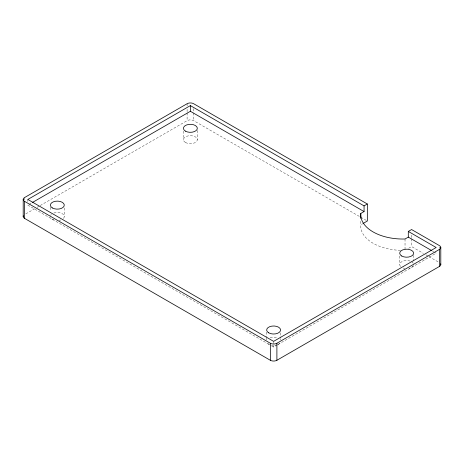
<?xml version="1.0" encoding="UTF-8"?>
<svg xmlns="http://www.w3.org/2000/svg" width="464" height="464" viewBox="0 0 464 464"><rect width="100%" height="100%" fill="white"/><g stroke="black" fill="none" stroke-linecap="round" stroke-linejoin="round"><path stroke-width="0.35" stroke-dasharray="2.32 1.74" d="M29.087 204.409L31.598 202.959M25.81 213.869L34.597 208.788M37.108 207.338L39.62 205.888M40.246 205.529L187.102 120.657A4.634 2.674 0 0 1 193.656 120.657L367.343 221.026M400.461 250.345A42.143 24.331 0 0 1 360.789 224.808L362.581 223.776M408.61 248.286L411.585 246.57L423.348 253.361M271.736 345.953L273.621 347.037L277.385 344.862M278.011 344.497L436.166 253.193L434.31 252.12M432.454 251.047L433.689 251.761M425.824 254.788L428.301 256.221M428.922 256.575L439.443 262.653M27.834 205.134L271.109 345.587M439.443 247.039L439.443 248.46M413.621 255.322L413.621 260.994M411.585 235.219L411.585 238.055M411.585 238.763L411.585 246.57M405.031 239.001L405.031 250.351M399.719 256.029L399.719 264.544M360.789 221.264L360.789 224.808M280.569 332.845L280.569 337.809M280.569 338.523L280.569 339.938M273.621 341.359L273.621 347.037M266.667 332.137L266.667 337.102M266.667 337.809L266.667 339.938M197.333 130.448L197.333 139.67M193.656 108.663L193.656 112.189M193.656 112.897L193.656 120.657M187.102 103.721L187.102 105.838M187.102 109.365L187.102 112.189M187.102 112.897L187.102 120.657M183.431 131.155L183.431 139.67M64.281 207.971L64.281 216.485M50.379 207.263L50.379 210.807M27.834 199.456L27.834 201.585M24.557 197.565L24.557 200.402M53.853 213.011A6.954 4.014 0 0 1 62.246 213.649A6.954 4.014 0 0 1 63.348 218.492M60.807 219.959A6.954 4.014 0 0 1 59.125 220.359M53.853 219.959A6.954 4.014 0 0 1 50.617 217.523M50.617 215.447A6.954 4.014 0 0 1 51.307 214.478M279.641 343.366A6.954 4.014 0 0 1 277.605 344.648M277.095 344.833A6.954 4.014 0 0 1 271.823 345.239M270.141 344.833A6.954 4.014 0 0 1 267.6 343.366M270.141 337.885A6.954 4.014 0 0 1 277.095 337.885M413.383 265.582A6.954 4.014 0 0 1 409.045 268.314M404.875 268.418A6.954 4.014 0 0 1 403.193 268.018M400.652 266.551A6.954 4.014 0 0 1 401.754 261.708A6.954 4.014 0 0 1 410.147 261.07M411.585 261.708A6.954 4.014 0 0 1 413.383 263.506M185.467 142.506A6.954 4.014 0 0 0 197.096 140.708A6.954 4.014 0 0 0 188.581 135.79A6.954 4.014 0 0 0 185.467 142.506"/><path stroke-width="0.7" d="M363.173 223.433L367.343 221.026L367.343 203.998L364.066 205.888L190.379 105.612L27.834 199.456L273.621 341.359L436.166 247.515L408.308 231.432L408.308 237.11L431.833 250.688M32.225 202.594L190.379 111.29L364.066 211.567L364.066 205.888M360.789 218.422L360.789 213.457L364.066 211.567M408.308 231.432L411.585 229.541L439.443 245.624A4.634 2.674 0 0 1 439.443 249.406L439.443 266.435L276.898 360.279A4.634 2.674 0 0 1 270.344 360.279L24.557 218.376A4.634 2.674 0 0 1 23.357 215.795M408.308 237.11L405.031 239.001A42.143 24.331 0 0 1 360.789 213.457M367.343 203.998L193.656 103.721A4.634 2.674 0 0 0 187.102 103.721L24.557 197.565A4.634 2.674 0 0 0 24.557 201.347L270.344 343.25A4.634 2.674 0 0 0 276.898 343.25L439.443 249.406M440.8 247.515L440.8 264.544M276.898 343.25L276.898 360.279M270.344 343.25L270.344 360.279M190.379 105.612L190.379 111.29M24.557 201.347L24.557 218.376M23.2 199.456L23.2 216.485M440.643 263.848A4.634 2.674 0 0 1 439.443 266.435M185.467 131.155A6.954 4.014 0 0 0 197.096 129.357A6.954 4.014 0 0 0 188.581 124.439A6.954 4.014 0 0 0 185.467 131.155M52.415 207.971A6.954 4.014 0 0 0 64.044 206.173A6.954 4.014 0 0 0 55.529 201.254A6.954 4.014 0 0 0 52.415 207.971M268.702 332.845A6.954 4.014 0 0 0 280.337 331.047A6.954 4.014 0 0 0 271.823 326.128A6.954 4.014 0 0 0 268.702 332.845M401.754 256.029A6.954 4.014 0 0 0 413.383 254.231A6.954 4.014 0 0 0 404.875 249.313A6.954 4.014 0 0 0 401.754 256.029"/></g></svg>
